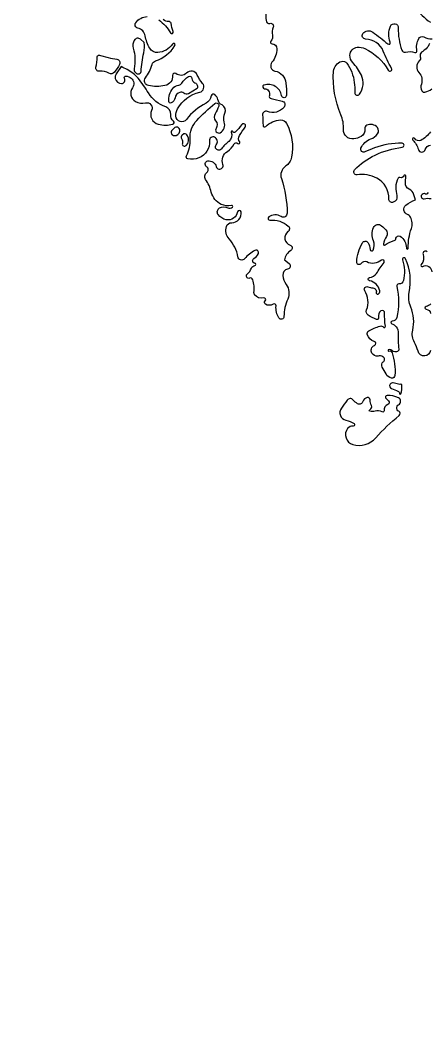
# Model space of a CAD drawing. Header units: millimetres. Extents: x 10675 to 34317, y 7287 to 30799.
# Drawn here: x 30695 to 31908, y 7287 to 10295 of the extents above; entities that cross this region are included whole.
import ezdxf

# ---------------------------------------------------------------- set-up
doc = ezdxf.new("R2010")
doc.units = ezdxf.units.MM
doc.layers.add('dwgmodels.com', color=250, linetype='Continuous')

msp = doc.modelspace()

# ---------------------------------------------------------------- linework, layer by layer
at = {"layer": 'dwgmodels.com'}
for points in [[(14875.3, 28559, 0), (14858.9, 28559, -0.433773)], [(31428, 10354.3, 0.017652), (31428, 10293.9, 0.48724), (31439.6, 10285.5, -0.640714), (31449.5, 10273.9, 0.168008), (31447.2, 10250.5, -0.249287), (31442.6, 10232.9, 0.642136), (31446, 10225, -0.403778), (31460.4, 10210.3, -0.179673), (31445.7, 10169.9, 0.570638), (31454.7, 10143.7, -0.329238), (31487.3, 10107.5, -0.027176), (31488.9, 10071.5, -0.915589), (31474.1, 10070.3, 0.463316), (31421.8, 10101.6, 0.837674), (31423.4, 10091.1, -0.497757), (31438.1, 10070.8, 0.436639), (31443.4, 10061.5, -0.001456), (31475.9, 10054.1, -0.554925), (31482, 10036.2, -0.327875), (31432, 10023.3, 0.548396), (31417.6, 10013, -0.004003), (31419, 9981.6, 0.655331), (31427.3, 9978.3, -0.187857), (31471.5, 9997.9, -0.289457), (31489.2, 9987.7, -0.171319), (31504.3, 9887.3, -0.200892), (31486, 9859.8, 0.340353), (31473.7, 9823.4, -0.082517), (31490.9, 9720, -0.586116), (31473, 9710, 0.299591), (31435.9, 9708.8, 0.771281), (31439.4, 9699.4, -0.208862), (31494.3, 9681.8, -0.478982), (31493.5, 9665.3, 0.613367), (31500.2, 9624.6, -0.645828), (31502, 9608.9, 0.222725), (31483.2, 9581), (31496.8, 9569.9, -0.649715), (31492.2, 9553.1, 0.400354), (31478.1, 9534.9, 0.129051), (31488.3, 9507.9, -0.265658), (31492.6, 9464.2, 0.105451), (31481.5, 9412.4, -0.75668), (31466.4, 9408.1, -0.15875), (31457.9, 9443.6, 0.616146), (31449, 9449, -0.286554), (31426.2, 9449, -0.503394), (31425.5, 9458.7, 0.787509), (31420.8, 9467.5, -0.302429), (31393.8, 9477.2, -0.195487), (31392, 9484.1, 0.110231), (31388.6, 9522, 0.438699), (31378.9, 9526.5, -0.859917), (31371.8, 9538.2, 0.132596), (31384.4, 9555.9, -0.277859), (31394.8, 9564.3, 0.885013), (31394.7, 9570.8, -0.72442), (31391.8, 9584.9, 0.1574), (31405.2, 9599.8, 0.719659), (31394.9, 9609.4, 0.088259), (31363.9, 9584.4, -0.632249), (31344.1, 9589.9, 0.141142), (31318.1, 9643.4, -0.263869), (31310.1, 9680.3, -0.331999), (31325.6, 9691.7, 0.465858), (31353.5, 9724, 0.855199), (31342.8, 9723.9, -0.425879), (31309.5, 9700.4, -0.189138), (31285.1, 9715.8, -0.454988), (31289.6, 9735.7, -0.244229), (31313.9, 9736.1, 0.312568), (31327.8, 9738.1, 0.765283), (31325.2, 9743, -0.169423), (31294.3, 9746.5, -0.221081), (31264.7, 9782.8, 0.084657), (31247.9, 9820.6, -0.39309), (31251.3, 9841.5, 0.51367), (31250.6, 9858.6, -0.694903), (31254.6, 9875.8, -0.376428), (31279.5, 9859.1, 1.043636), (31299.4, 9865.3, -0.353653), (31313, 9904.4, 0.138904), (31332.9, 9926.4, -0.525174), (31344.1, 9927.9, 0.954338), (31349.5, 9932.5, -0.314372), (31348.7, 9951.4, -0.014093), (31365.9, 9976.7, 1.007561), (31355.7, 9984, -0.053645), (31336, 9961.4, -0.555412), (31328.8, 9963.3, 1.04907), (31324.3, 9961.7, -0.333324), (31317, 9934.1, 0.061478), (31294.8, 9911.5, -1.021799), (31279.4, 9923.9, 0.486992), (31274.6, 9946.6, 0.583387), (31259.3, 9936.1, -0.333784), (31227.3, 9884.9, -0.137822), (31194.9, 9881.9, -0.506815), (31190.4, 9891.1, 0.136884), (31201.4, 9941.9, -0.207148), (31221.3, 9996.7, -0.030934), (31275.1, 10046.8, -0.759655), (31286.8, 10038.6, -0.054617), (31276.1, 10016.5, 0.326161), (31277.7, 9995.5, -0.332647), (31279.1, 9972.5, 0.32254), (31279.6, 9962.3, 0.369612), (31290.8, 9960, 0.34863), (31303.6, 9991.7, -0.177082), (31305.4, 10018.4, 0.402627), (31296.7, 10042.5, -0.232001), (31284.3, 10058.5, 0.172521), (31275.4, 10073.3, 0.571241), (31264.7, 10069.4, -0.231723), (31249, 10048.1, 0.107352), (31190.5, 9999.4, -0.688776), (31159, 10009.1, -0.147462), (31164.1, 10031.2, -0.208472), (31230.1, 10080.3, 0.566007), (31238.7, 10107, -0.075612), (31222.8, 10131.8, 0.529272), (31190.7, 10137.7, -0.388651), (31159.3, 10136.1, 0.669993), (31149.3, 10130.8, -0.38904), (31126.5, 10100.2, -0.093812), (31077.2, 10100.2, -0.555033), (31068.2, 10123.4, 0.090454), (31088.1, 10163.3, -0.24771), (31098.4, 10174, 0.176276), (31156, 10219.3, 0.985299), (31148.6, 10224, -0.234159), (31105.1, 10198.8, -0.283192), (31081.3, 10211.4, -0.091297), (31067.6, 10248.8, 0.311004), (31045.3, 10271.8, -0.545445), (31039.2, 10287.3, -0.227315), (31073.6, 10306.2, -0.172883)], [(31873.4, 10335, 0.11359), (31918.6, 10289.1, -0.08838)], [(31108.5, 10295.8, -0.103202), (31142.9, 10257.6, 0.939149), (31151.1, 10261.8, -0.070374), (31144.6, 10286, 0.404625), (31138.3, 10291, -0.22155), (31121.2, 10297.2, -0.382221)], [(31919, 9311.4, -0.809275), (31881.4, 9308.8, 0.056088), (31870.5, 9335.1, -0.1866), (31865.6, 9371.4, 0.162753), (31859.6, 9440.4, -0.155078), (31855.1, 9484.1, 0.156544), (31844.4, 9584.4, 0.962552), (31835, 9580.7, -0.149804), (31837.6, 9519.2, -0.349452), (31824.4, 9509.3, 0.488433), (31818.1, 9501.8, -0.108817), (31818.2, 9409, -0.361759), (31804.4, 9398.3, 0.85995), (31803, 9390.8, -0.136239), (31816, 9381.8, -0.193669), (31822.6, 9361.3, 0.04942), (31824, 9315.2, -0.442836), (31817.2, 9307.2, -0.168699), (31800, 9312.6, 0.307869), (31792.8, 9312.9, 0.869819), (31794.4, 9309.4, -0.401631), (31804, 9304.4, -0.096934), (31812.7, 9236.8, -0.452492), (31802.3, 9228.8, -0.234101), (31785.9, 9241.4, 0.021739), (31774.8, 9261.7, -0.388979), (31777.9, 9277.1, 0.551334), (31776.8, 9292.2, 0.168422), (31762.1, 9294.6, -0.307848), (31743.9, 9302.8, -0.462274), (31751.6, 9326.2, 0.709179), (31751, 9338.2, -0.245352), (31730.1, 9358.3, -0.363566), (31734.6, 9369.8, -0.050283), (31768.1, 9383.8, -0.310235), (31778, 9380.7, 0.773569), (31784, 9383.3, -0.051417), (31781.9, 9422.8, 0.618668), (31770.6, 9429.2, 0.332158), (31763.9, 9409.7, -0.621175), (31757.5, 9403.5, -0.062136), (31733.1, 9415.8, -0.349685), (31728.1, 9431.8, 0.237735), (31722.4, 9489.2, -0.711082), (31731.5, 9500.8, 0.05871), (31747, 9497.3, -0.453504), (31756.8, 9483.6, 0.602635), (31762.1, 9479, 0.367218), (31767.3, 9488.5, 0.301707), (31736.7, 9518.9, -0.838423), (31736.9, 9528.1, 0.203036), (31757.2, 9540.7, 0.002608), (31780, 9573.4, 0.874531), (31772.3, 9580.3, -0.294244), (31728.3, 9574.7, 0.374913), (31711.4, 9570, -0.767794), (31698.5, 9574.3, -0.115495), (31715.7, 9631.8, -0.561968), (31732.2, 9632.2, -0.136348), (31738.6, 9612, 0.787076), (31747.7, 9610.1, 0.212357), (31748.3, 9637.4, -0.206482), (31748.8, 9677.8, -0.510617), (31772.8, 9682.8, -0.016709), (31785.2, 9670.8, -0.348434), (31787.1, 9650.6, 0.095616), (31778.2, 9628.4, 0.677941), (31782.9, 9625.4, -0.085436), (31809.8, 9638.3, 0.309775), (31815.6, 9645.4, -0.561654), (31827.8, 9651.3, -0.262295), (31846.6, 9616.2, 1.022841), (31852.4, 9616.2, -0.090319), (31861.6, 9674.2, 0.217194), (31858.5, 9708.7, 0.174222), (31849.7, 9716.2, -0.579074), (31845.3, 9743.8, -0.085706), (31873.7, 9759.5, 18.261612), (31873.7, 9759.5), (31868.9, 9775.3, 0.209739), (31854.8, 9791.7, -0.302195), (31843.8, 9810.2, -0.019583), (31845.5, 9829.5, 0.891141), (31838.6, 9831.2, -0.421685), (31827.5, 9826.4, 0.378898), (31822.4, 9824.6, 0.121091), (31815.1, 9797.9, 0.072712), (31818.2, 9772.6, -0.404103), (31807.1, 9752.5, -0.515212), (31794.5, 9762.1, 0.286889), (31758.2, 9824.6, 0.159565), (31699.6, 9834.6, -0.716109), (31692.1, 9849.1, -0.08962), (31753.4, 9893.2, -0.082026), (31834.6, 9916.7, 0.936814), (31833.9, 9928.7, 0.090253), (31751.8, 9914.8, 0.025333), (31723.1, 9902.7, -0.696414), (31711.2, 9914.2, -0.207486), (31740.3, 9941.2, 0.150823), (31760.9, 9956.5, 0.345556), (31760.3, 9975.2, 0.343356), (31728.4, 9982.1, 0.333164), (31722.3, 9970.4, -0.312942), (31712.2, 9949, -0.098458), (31689.6, 9941.3, -0.46967), (31659.1, 9969.6, 0.116376), (31651.3, 10013.3, -0.121455), (31629.5, 10143, -0.310439), (31653.2, 10172.5, -0.317029), (31668.9, 10167.3, -0.132493), (31691.2, 10109.9, -0.026722), (31692.9, 10079.3, 0.720554), (31706.5, 10074.8, 0.277401), (31712.3, 10131.6, 0.084149), (31686.5, 10168.9, -0.209771), (31678.2, 10190.9, -0.360538), (31699.9, 10214.4, -0.147704), (31723.2, 10210.7, -0.148636), (31792.8, 10146.2, 0.985681), (31802.4, 10151.6, -0.025384), (31777.9, 10202.7, 0.294658), (31725.1, 10238.7, -0.606519), (31717.1, 10255.1, -0.40889), (31746.2, 10259.8, -0.0233), (31791.3, 10224.4, 0.78066), (31798.4, 10229.5, -0.195715), (31799.3, 10277.4, -0.826392), (31822.5, 10272.4, 0.091321), (31833, 10205.9, 0.386778), (31843.9, 10200, -0.145702), (31872.2, 10198.7, 0.578052), (31878.2, 10204, -0.169463), (31883.5, 10240.4, -0.41124), (31898.3, 10245.2, 0.12059), (31923.2, 10239.4, -0.891921)], [(31916, 10225.9, -0.128198), (31905.2, 10210, -0.022064), (31892.2, 10199.7, 0.330778), (31888, 10186.3, -0.292016), (31885, 10173.6, 0.408646), (31884.1, 10139.2, -0.278224), (31891.4, 10104.6, 0.213461), (31893.1, 10084.6, 0.338133), (31902.2, 10080.6, 0.106419), (31922.3, 10090.3, -0.657934)], [(31918.8, 9963, -0.129184), (31889.5, 9937.1, -0.40022), (31871.7, 9942.5, 1.155024), (31865.6, 9937.9, -0.131463), (31882.5, 9909.8, 0.743941), (31902.9, 9909.5, -0.285523), (31918.6, 9923, 0.371503)], [(31909.7, 9783, -0.763718), (31904.2, 9777.2, 0.441647), (31891.2, 9772.7, 0.232884), (31891.5, 9766.7, 0.334768), (31899.3, 9763.3, -0.115646), (31920.3, 9763.4, -0.408626)], [(31908.4, 9605.1, 0.815664), (31896.4, 9597.6, -0.273704), (31890.9, 9567.1, 0.84167), (31895.4, 9561.6, -0.578719), (31922.4, 9545.7, 0.233282)], [(31919.6, 9450.2, -0.138724), (31905.2, 9441.7, 0.839521), (31905.8, 9433.8, -0.34571), (31918.8, 9421.4, -0.071767)]]:
    msp.add_lwpolyline(points, format="xyb", dxfattribs=at)
for points in [[(31064.7, 10228.7), (31053.6, 10238.3, 0.475157), (31034.8, 10235.1, 0.201405), (31032, 10211.7, -0.118101), (31034.8, 10150.7, 0.452101), (31046.8, 10135.1, 0.407118), (31055.2, 10142.3, -0.02843), (31063.3, 10198.2, 0.077709), (31064.7, 10228.7, 36.401414)], [(30933.8, 10189.6), (30957.5, 10183.6, 0.029755), (30983.2, 10178.6, -0.515551), (30991.1, 10163.6, -0.054199), (30976, 10140.3, -0.376107), (30959.4, 10137.5, 0.179811), (30931.5, 10142.9, -0.541786), (30920.6, 10154.9, 0.065901), (30924.4, 10185.6, -0.664174), (30933.8, 10189.6, 0.401834)], [(30996.2, 10156.9), (30981.4, 10135.8, 0.209825), (30978.4, 10121, 0.357835), (30997.1, 10106.3, 0.573316), (31005.8, 10121.7, -0.591024), (31009.8, 10128.5, -0.166964), (31025.9, 10122.3, -0.392006), (31029.6, 10093.8, 0.446677), (31038.8, 10053, 0.187369), (31068.3, 10048.9, -0.624482), (31086.8, 10026.3, 0.468467), (31106.4, 9985.3, 0.121173), (31149.9, 9985, 0.620136), (31152, 9994, -0.250702), (31143.6, 10014.2, 0.35037), (31129.1, 10036.7, -0.180303), (31077.4, 10078.3, 0.041242), (31046.2, 10122.2, 0.100511), (31014, 10147.8, -0.001924), (30996.2, 10156.9, -519.854359)], [(31222.4, 10091.8), (31196.9, 10076.2, -0.336777), (31182.4, 10077.7, 0.275329), (31170.7, 10080.2, 0.273103), (31156.5, 10063.8, -0.236726), (31145.1, 10048.5, -0.538106), (31138, 10052.7, -0.175819), (31149.7, 10092, -0.218891), (31167.7, 10101.9, 0.246335), (31176.7, 10107.4, -0.132456), (31197, 10127.3, -0.564988), (31206.8, 10121.7, 0.29879), (31216, 10108.3, -0.433141), (31222.4, 10091.8, 1.498212)], [(31156, 9975.6), (31148, 9967.4, 0.641779), (31154.2, 9951.3, 0.373516), (31171, 9964.1, 0.630641), (31156, 9975.6, 2.831251)], [(31183.2, 9956.4), (31177.9, 9952.2, 0.382282), (31176.1, 9942.4, -0.194851), (31178.4, 9928.1, 0.749194), (31189.8, 9921.8, 0.328937), (31194.2, 9950.7, 0.317529), (31183.2, 9956.4, -1.151977)], [(31823.6, 9210.4), (31807.5, 9214.2, 0.314826), (31798.1, 9210.5, 0.491271), (31802.7, 9197.4, -0.02001), (31821.5, 9190.2, -0.313019), (31826.4, 9182.4, 0.903672), (31830.3, 9181.8, 0.060873), (31833.6, 9207.5, 0.493543), (31830.1, 9210.2, -0.144175), (31823.6, 9210.4, 0.03568)], [(31786, 9167.7), (31793.8, 9160.6, -0.57356), (31791.6, 9149.8, 0.354254), (31780.2, 9131.7, -0.630486), (31774.1, 9127.9, 0.224566), (31753.1, 9130.4, -0.140148), (31738, 9129.8, -0.722974), (31737.6, 9134.6, 0.425667), (31742.4, 9147.2, -0.107661), (31738.6, 9163.8, 0.468143), (31730, 9170.9, 0.283934), (31717.1, 9159, -0.484266), (31701.1, 9152.3, -0.100976), (31687.9, 9163.5, 0.509824), (31669.9, 9162.8, -0.014951), (31652.9, 9139.1, 0.553737), (31666.4, 9103.3, -0.100587), (31690.7, 9093, -0.769686), (31688.2, 9086, 0.254963), (31671.4, 9078.6, 0.526588), (31686.8, 9031, 0.291427), (31755.2, 9050.7, -0.043052), (31825.2, 9117.3, 0.547484), (31823.9, 9129.9, -0.606798), (31823.6, 9149.6, 0.60643), (31823.2, 9169.9, 0.128783), (31789.1, 9177.1, 0.692286), (31786, 9167.7, 0.276021)]]:
    msp.add_lwpolyline(points, format="xyb", close=True, dxfattribs=at)

doc.saveas('drawing.dxf')
